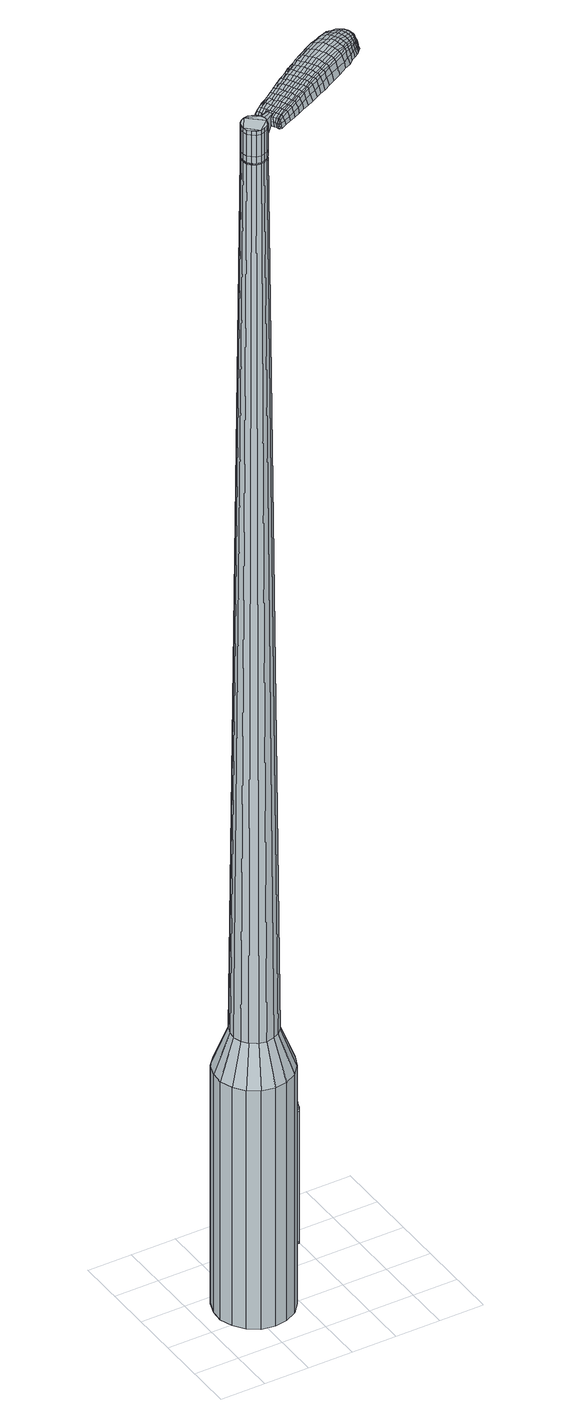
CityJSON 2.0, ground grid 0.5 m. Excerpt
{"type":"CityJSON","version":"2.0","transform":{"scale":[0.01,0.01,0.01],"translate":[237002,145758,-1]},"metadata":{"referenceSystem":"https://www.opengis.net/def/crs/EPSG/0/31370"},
"CityObjects":{
"object1":{"type":"GenericCityObject","attributes":{"cluster":568,"mean_distance_to_centroid":0.32,"new_centroid_x":237002.6,"new_centroid_y":145758.66,"mean_distance_to_camera":12.8,"H1":-0.296,"H2":-27.24,"Z_final":116.54,"cluster2":49,"proj_x":237005.58,"proj_y":145764.3,"id_line":84813,"bearing_l":117.9,"distance":6.38,"orientation":"right","G_obj":27.9},"geometry":[{"type":"MultiSurface","lod":"2","boundaries":[[[0,1,2,3]],[[1,4,5,2]],[[4,6,7,5]],[[6,8,9,7]],[[8,10,11,9]],[[10,12,13,11]],[[12,14,15,13]],[[14,16,17,15]],[[16,18,19,17]],[[18,20,21,19]],[[20,22,23,21]],[[22,24,25,23]],[[24,26,27,25]],[[26,28,29,27]],[[28,30,31,29]],[[30,32,33,31]],[[32,34,35,33]],[[34,0,3,35]],[[36,37,38,39]],[[38,40,41,42]],[[41,43,42]],[[42,44,45,46]],[[45,47,46]],[[46,48,49,50]],[[49,51,50]],[[42,46,50,38]],[[50,52,39,38]],[[53,36,39]],[[2,5,7,35]],[[7,9,11,15]],[[11,13,15]],[[15,17,19,23]],[[19,21,23]],[[23,25,27,31]],[[27,29,31]],[[15,23,31,7]],[[31,33,35,7]],[[3,2,35]],[[1,0,54,55]],[[0,34,56,54]],[[34,32,57,56]],[[32,30,58,57]],[[30,28,59,58]],[[28,26,60,59]],[[26,24,61,60]],[[24,22,62,61]],[[22,20,63,62]],[[20,18,64,63]],[[18,16,65,64]],[[16,14,66,65]],[[14,12,67,66]],[[12,10,68,67]],[[10,8,69,68]],[[8,6,70,69]],[[6,4,71,70]],[[4,1,55,71]],[[55,54,72,73]],[[54,56,74,72]],[[56,57,75,74]],[[57,58,76,75]],[[58,59,77,76]],[[59,60,78,77]],[[60,61,79,78]],[[61,62,80,79]],[[62,63,81,80]],[[63,64,82,81]],[[64,65,83,82]],[[65,66,84,83]],[[66,67,85,84]],[[67,68,86,85]],[[68,69,87,86]],[[69,70,88,87]],[[70,71,89,88]],[[71,55,73,89]],[[72,90,91,92]],[[93,94,90,72]],[[95,96,94,93]],[[97,98,96,95]],[[77,99,98,97]],[[78,100,99,77]],[[101,102,100,78]],[[103,104,102,101]],[[105,106,104,103]],[[107,108,106,105]],[[109,110,108,107]],[[111,112,110,109]],[[113,114,112,111]],[[86,115,114,113]],[[116,117,115,86]],[[118,119,117,116]],[[89,120,119,118]],[[92,91,120,89]],[[121,122,123,124]],[[125,121,124,126]],[[127,125,126,128]],[[129,127,128,130]],[[131,129,130,132]],[[133,131,132,134]],[[135,133,134,136]],[[137,135,136,138]],[[139,137,138,140]],[[141,139,140,142]],[[143,141,142,144]],[[145,143,144,146]],[[147,145,146,148]],[[149,147,148,150]],[[151,149,150,152]],[[153,151,152,154]],[[73,72,92]],[[74,93,72]],[[74,75,95,93]],[[75,76,97,95]],[[76,77,97]],[[79,101,78]],[[79,80,103,101]],[[80,81,105,103]],[[81,82,107,105]],[[82,83,109,107]],[[83,84,111,109]],[[84,85,113,111]],[[85,86,113]],[[87,116,86]],[[87,88,118,116]],[[88,89,118]],[[73,92,89]],[[155,91,90]],[[155,120,91]],[[156,119,120]],[[156,157,117,119]],[[157,115,117]],[[158,114,115]],[[158,159,112,114]],[[159,160,110,112]],[[160,161,108,110]],[[161,162,106,108]],[[162,163,104,106]],[[163,164,102,104]],[[164,100,102]],[[165,98,99]],[[165,166,96,98]],[[166,167,94,96]],[[167,90,94]],[[39,52,153,168]],[[155,90,169,154]],[[53,39,168,122]],[[90,167,123,169]],[[36,53,122,121]],[[167,166,124,123]],[[37,36,121,125]],[[166,165,126,124]],[[38,37,125,127]],[[165,99,128,126]],[[40,38,127,129]],[[99,100,130,128]],[[41,40,129,131]],[[100,164,132,130]],[[43,41,131,133]],[[164,163,134,132]],[[42,43,133,135]],[[163,162,136,134]],[[44,42,135,137]],[[162,161,138,136]],[[45,44,137,139]],[[161,160,140,138]],[[47,45,139,141]],[[160,159,142,140]],[[46,47,141,143]],[[159,158,144,142]],[[48,46,143,145]],[[158,115,146,144]],[[49,48,145,147]],[[115,157,148,146]],[[51,49,147,149]],[[157,156,150,148]],[[50,51,149,151]],[[156,120,152,150]],[[52,50,151,153]],[[120,155,154,152]],[[153,154,170,171]],[[154,169,172,170]],[[169,123,173,172]],[[123,122,174,173]],[[122,168,175,174]],[[168,153,171,175]],[[176,177,178,179]],[[180,176,179,181]],[[176,180,182,183]],[[177,176,183,184]],[[185,186,187,188]],[[189,185,188,190]],[[185,189,191,192]],[[186,185,192,193]],[[194,195,196,197]],[[198,194,197,199]],[[194,198,200,201]],[[195,194,201,202]],[[203,204,205,206]],[[207,203,206,208]],[[203,207,209,210]],[[204,203,210,211]],[[212,213,214,215]],[[216,212,215,217]],[[212,216,218,219]],[[213,212,219,220]],[[221,222,223,224]],[[225,221,224,226]],[[221,225,227,228]],[[222,221,228,229]],[[230,231,232,233]],[[222,230,233,223]],[[230,222,229,234]],[[231,230,234,235]],[[236,237,238,239]],[[231,236,239,232]],[[236,231,235,240]],[[237,236,240,241]],[[242,180,181,243]],[[237,242,243,238]],[[242,237,241,244]],[[180,242,244,182]],[[245,246,247,248]],[[249,245,248,250]],[[245,249,251,252]],[[246,245,252,253]],[[254,255,256,257]],[[246,254,257,247]],[[254,246,253,258]],[[255,254,258,259]],[[260,261,262,263]],[[255,260,263,256]],[[260,255,259,264]],[[261,260,264,265]],[[266,267,268,269]],[[261,266,269,262]],[[266,261,265,270]],[[267,266,270,271]],[[272,177,184,273]],[[267,272,273,268]],[[272,267,271,274]],[[177,272,274,178]],[[275,276,277,278]],[[279,275,278,280]],[[275,279,281,282]],[[276,275,282,283]],[[284,285,286,287]],[[276,284,287,277]],[[284,276,283,288]],[[285,284,288,289]],[[290,291,292,293]],[[285,290,293,286]],[[290,285,289,294]],[[291,290,294,295]],[[296,189,190,297]],[[291,296,297,292]],[[296,291,295,298]],[[189,296,298,191]],[[299,300,301,302]],[[303,299,302,304]],[[299,303,305,306]],[[300,299,306,307]],[[308,309,310,311]],[[300,308,311,301]],[[308,300,307,312]],[[309,308,312,313]],[[314,315,316,317]],[[309,314,317,310]],[[314,309,313,318]],[[315,314,318,319]],[[320,321,322,323]],[[315,320,323,316]],[[320,315,319,324]],[[321,320,324,325]],[[326,186,193,327]],[[321,326,327,322]],[[326,321,325,328]],[[186,326,328,187]],[[329,215,214,330]],[[331,329,330,332]],[[329,331,333,334]],[[215,329,334,217]],[[335,331,332,336]],[[337,335,336,338]],[[335,337,339,340]],[[331,335,340,333]],[[341,337,338,342]],[[343,341,342,344]],[[341,343,345,346]],[[337,341,346,339]],[[347,343,344,348]],[[349,347,348,350]],[[347,349,351,352]],[[343,347,352,345]],[[353,349,350,354]],[[204,353,354,205]],[[353,204,211,355]],[[349,353,355,351]],[[356,357,202,201]],[[358,356,201,200]],[[356,358,359,360]],[[357,356,360,361]],[[362,363,361,360]],[[364,362,360,359]],[[362,364,365,366]],[[363,362,366,367]],[[368,369,367,366]],[[370,368,366,365]],[[368,370,371,372]],[[369,368,372,373]],[[374,375,373,372]],[[376,374,372,371]],[[374,376,209,207]],[[375,374,207,208]],[[377,378,379,380]],[[279,377,380,281]],[[377,279,280,381]],[[378,377,381,382]],[[383,198,199,384]],[[378,383,384,379]],[[383,378,382,385]],[[198,383,385,200]],[[386,387,388,389]],[[225,386,389,227]],[[386,225,226,390]],[[387,386,390,391]],[[392,393,394,395]],[[387,392,395,388]],[[392,387,391,396]],[[393,392,396,397]],[[398,195,202,399]],[[393,398,399,394]],[[398,393,397,400]],[[195,398,400,196]],[[401,402,403,404]],[[183,401,404,184]],[[401,183,182,405]],[[402,401,405,406]],[[407,408,409,410]],[[402,407,410,403]],[[407,402,406,411]],[[408,407,411,412]],[[413,206,205,414]],[[408,413,414,409]],[[413,408,412,415]],[[206,413,415,208]],[[416,417,418,419]],[[188,416,419,190]],[[416,188,187,420]],[[417,416,420,421]],[[422,210,209,423]],[[417,422,423,418]],[[422,417,421,424]],[[210,422,424,211]],[[425,426,427,428]],[[303,425,428,305]],[[425,303,304,429]],[[426,425,429,430]],[[431,216,217,432]],[[426,431,432,427]],[[431,426,430,433]],[[216,431,433,218]],[[434,435,436,437]],[[249,434,437,251]],[[434,249,250,438]],[[435,434,438,439]],[[440,441,442,443]],[[435,440,443,436]],[[440,435,439,444]],[[441,440,444,445]],[[446,213,220,447]],[[441,446,447,442]],[[446,441,445,448]],[[213,446,448,214]],[[449,450,439,438]],[[248,449,438,250]],[[449,248,247,451]],[[450,449,451,452]],[[453,454,445,444]],[[450,453,444,439]],[[453,450,452,455]],[[454,453,455,456]],[[457,330,214,448]],[[454,457,448,445]],[[457,454,456,458]],[[330,457,458,332]],[[459,460,461,462]],[[306,459,462,307]],[[459,306,305,428]],[[460,459,428,427]],[[463,334,333,464]],[[460,463,464,461]],[[463,460,427,432]],[[334,463,432,217]],[[465,466,452,451]],[[257,465,451,247]],[[465,257,256,467]],[[466,465,467,468]],[[469,470,456,455]],[[466,469,455,452]],[[469,466,468,471]],[[470,469,471,472]],[[473,336,332,458]],[[470,473,458,456]],[[473,470,472,474]],[[336,473,474,338]],[[475,476,477,478]],[[312,475,478,313]],[[475,312,307,462]],[[476,475,462,461]],[[479,340,339,480]],[[476,479,480,477]],[[479,476,461,464]],[[340,479,464,333]],[[481,482,468,467]],[[263,481,467,256]],[[481,263,262,483]],[[482,481,483,484]],[[485,486,472,471]],[[482,485,471,468]],[[485,482,484,487]],[[486,485,487,488]],[[489,342,338,474]],[[486,489,474,472]],[[489,486,488,490]],[[342,489,490,344]],[[491,492,493,494]],[[318,491,494,319]],[[491,318,313,478]],[[492,491,478,477]],[[495,346,345,496]],[[492,495,496,493]],[[495,492,477,480]],[[346,495,480,339]],[[497,498,484,483]],[[269,497,483,262]],[[497,269,268,499]],[[498,497,499,500]],[[501,502,488,487]],[[498,501,487,484]],[[501,498,500,503]],[[502,501,503,504]],[[505,348,344,490]],[[502,505,490,488]],[[505,502,504,506]],[[348,505,506,350]],[[507,508,509,510]],[[324,507,510,325]],[[507,324,319,494]],[[508,507,494,493]],[[511,352,351,512]],[[508,511,512,509]],[[511,508,493,496]],[[352,511,496,345]],[[513,514,500,499]],[[273,513,499,268]],[[513,273,184,404]],[[514,513,404,403]],[[515,516,504,503]],[[514,515,503,500]],[[515,514,403,410]],[[516,515,410,409]],[[517,354,350,506]],[[516,517,506,504]],[[517,516,409,414]],[[354,517,414,205]],[[518,519,421,420]],[[328,518,420,187]],[[518,328,325,510]],[[519,518,510,509]],[[520,355,211,424]],[[519,520,424,421]],[[520,519,509,512]],[[355,520,512,351]],[[521,522,382,381]],[[278,521,381,280]],[[521,278,277,523]],[[522,521,523,524]],[[525,358,200,385]],[[522,525,385,382]],[[525,522,524,526]],[[358,525,526,359]],[[527,528,529,530]],[[228,527,530,229]],[[527,228,227,389]],[[528,527,389,388]],[[531,532,533,534]],[[528,531,534,529]],[[531,528,388,395]],[[532,531,395,394]],[[535,357,361,536]],[[532,535,536,533]],[[535,532,394,399]],[[357,535,399,202]],[[537,538,524,523]],[[287,537,523,277]],[[537,287,286,539]],[[538,537,539,540]],[[541,364,359,526]],[[538,541,526,524]],[[541,538,540,542]],[[364,541,542,365]],[[543,544,545,546]],[[234,543,546,235]],[[543,234,229,530]],[[544,543,530,529]],[[547,548,549,550]],[[544,547,550,545]],[[547,544,529,534]],[[548,547,534,533]],[[551,363,367,552]],[[548,551,552,549]],[[551,548,533,536]],[[363,551,536,361]],[[553,554,540,539]],[[293,553,539,286]],[[553,293,292,555]],[[554,553,555,556]],[[557,370,365,542]],[[554,557,542,540]],[[557,554,556,558]],[[370,557,558,371]],[[559,560,561,562]],[[240,559,562,241]],[[559,240,235,546]],[[560,559,546,545]],[[563,564,565,566]],[[560,563,566,561]],[[563,560,545,550]],[[564,563,550,549]],[[567,369,373,568]],[[564,567,568,565]],[[567,564,549,552]],[[369,567,552,367]],[[569,570,556,555]],[[297,569,555,292]],[[569,297,190,419]],[[570,569,419,418]],[[571,376,371,558]],[[570,571,558,556]],[[571,570,418,423]],[[376,571,423,209]],[[572,573,406,405]],[[244,572,405,182]],[[572,244,241,562]],[[573,572,562,561]],[[574,575,412,411]],[[573,574,411,406]],[[574,573,561,566]],[[575,574,566,565]],[[576,375,208,415]],[[575,576,415,412]],[[576,575,565,568]],[[375,576,568,373]],[[577,578,579,580]],[[580,579,581,582]],[[583,581,579,584]],[[584,579,578,585]],[[586,587,588,589]],[[589,588,590,591]],[[592,590,588,593]],[[593,588,587,594]],[[595,596,597,598]],[[598,597,599,600]],[[601,599,597,602]],[[602,597,596,603]],[[604,605,606,607]],[[607,606,608,609]],[[610,608,606,611]],[[611,606,605,612]],[[613,614,615,616]],[[616,615,617,618]],[[619,617,615,620]],[[620,615,614,621]],[[622,623,624,625]],[[625,624,626,627]],[[628,626,624,629]],[[629,624,623,630]],[[631,632,633,634]],[[634,633,623,622]],[[630,623,633,635]],[[635,633,632,636]],[[637,638,639,640]],[[640,639,632,631]],[[636,632,639,641]],[[641,639,638,642]],[[582,581,643,644]],[[644,643,638,637]],[[642,638,643,645]],[[645,643,581,583]],[[646,647,648,649]],[[649,648,650,651]],[[652,650,648,653]],[[653,648,647,654]],[[655,656,657,658]],[[658,657,647,646]],[[654,647,657,659]],[[659,657,656,660]],[[661,662,663,664]],[[664,663,656,655]],[[660,656,663,665]],[[665,663,662,666]],[[667,668,669,670]],[[670,669,662,661]],[[666,662,669,671]],[[671,669,668,672]],[[585,578,673,674]],[[674,673,668,667]],[[672,668,673,675]],[[675,673,578,577]],[[676,677,678,679]],[[679,678,680,681]],[[682,680,678,683]],[[683,678,677,684]],[[685,686,687,688]],[[688,687,677,676]],[[684,677,687,689]],[[689,687,686,690]],[[691,692,693,694]],[[694,693,686,685]],[[690,686,693,695]],[[695,693,692,696]],[[591,590,697,698]],[[698,697,692,691]],[[696,692,697,699]],[[699,697,590,592]],[[700,701,702,703]],[[703,702,704,705]],[[706,704,702,707]],[[707,702,701,708]],[[709,710,711,712]],[[712,711,701,700]],[[708,701,711,713]],[[713,711,710,714]],[[715,716,717,718]],[[718,717,710,709]],[[714,710,717,719]],[[719,717,716,720]],[[721,722,723,724]],[[724,723,716,715]],[[720,716,723,725]],[[725,723,722,726]],[[594,587,727,728]],[[728,727,722,721]],[[726,722,727,729]],[[729,727,587,586]],[[613,616,730,731]],[[731,730,732,733]],[[734,732,730,735]],[[735,730,616,618]],[[733,732,736,737]],[[737,736,738,739]],[[740,738,736,741]],[[741,736,732,734]],[[739,738,742,743]],[[743,742,744,745]],[[746,744,742,747]],[[747,742,738,740]],[[745,744,748,749]],[[749,748,750,751]],[[752,750,748,753]],[[753,748,744,746]],[[751,750,754,755]],[[755,754,605,604]],[[612,605,754,756]],[[756,754,750,752]],[[603,757,758,602]],[[602,758,759,601]],[[760,759,758,761]],[[761,758,757,762]],[[762,763,764,761]],[[761,764,765,760]],[[766,765,764,767]],[[767,764,763,768]],[[768,769,770,767]],[[767,770,771,766]],[[772,771,770,773]],[[773,770,769,774]],[[774,775,776,773]],[[773,776,777,772]],[[610,777,776,608]],[[608,776,775,609]],[[778,779,780,781]],[[781,780,680,682]],[[681,680,780,782]],[[782,780,779,783]],[[600,599,784,785]],[[785,784,779,778]],[[783,779,784,786]],[[786,784,599,601]],[[787,788,789,790]],[[790,789,626,628]],[[627,626,789,791]],[[791,789,788,792]],[[793,794,795,796]],[[796,795,788,787]],[[792,788,795,797]],[[797,795,794,798]],[[603,596,799,800]],[[800,799,794,793]],[[798,794,799,801]],[[801,799,596,595]],[[802,803,804,805]],[[805,804,584,585]],[[583,584,804,806]],[[806,804,803,807]],[[808,809,810,811]],[[811,810,803,802]],[[807,803,810,812]],[[812,810,809,813]],[[604,607,814,815]],[[815,814,809,808]],[[813,809,814,816]],[[816,814,607,609]],[[817,818,819,820]],[[820,819,589,591]],[[586,589,819,821]],[[821,819,818,822]],[[610,611,823,824]],[[824,823,818,817]],[[822,818,823,825]],[[825,823,611,612]],[[826,827,828,829]],[[829,828,704,706]],[[705,704,828,830]],[[830,828,827,831]],[[618,617,832,833]],[[833,832,827,826]],[[831,827,832,834]],[[834,832,617,619]],[[835,836,837,838]],[[838,837,650,652]],[[651,650,837,839]],[[839,837,836,840]],[[841,842,843,844]],[[844,843,836,835]],[[840,836,843,845]],[[845,843,842,846]],[[621,614,847,848]],[[848,847,842,841]],[[846,842,847,849]],[[849,847,614,613]],[[840,850,851,839]],[[839,851,649,651]],[[646,649,851,852]],[[852,851,850,853]],[[846,854,855,845]],[[845,855,850,840]],[[853,850,855,856]],[[856,855,854,857]],[[613,731,858,849]],[[849,858,854,846]],[[857,854,858,859]],[[859,858,731,733]],[[860,861,862,863]],[[863,862,707,708]],[[706,707,862,829]],[[829,862,861,826]],[[734,735,864,865]],[[865,864,861,860]],[[826,861,864,833]],[[833,864,735,618]],[[853,866,867,852]],[[852,867,658,646]],[[655,658,867,868]],[[867,866,868]],[[857,869,870,856]],[[856,870,866,853]],[[868,866,870,871]],[[871,870,869,872]],[[733,737,873,859]],[[859,873,869,857]],[[872,869,873,874]],[[874,873,737,739]],[[875,876,877,878]],[[878,877,713,714]],[[708,713,877,863]],[[863,877,876,860]],[[740,741,879,880]],[[880,879,876,875]],[[860,876,879,865]],[[865,879,741,734]],[[881,882,868]],[[868,882,664,655]],[[661,664,882,883]],[[883,882,881,884]],[[872,885,886,871]],[[871,886,881,868]],[[884,881,886,887]],[[887,886,885,888]],[[739,743,889,874]],[[874,889,885,872]],[[888,885,889,890]],[[890,889,743,745]],[[891,892,893,894]],[[894,893,719,720]],[[714,719,893,878]],[[878,893,892,875]],[[746,747,895,896]],[[896,895,892,891]],[[875,892,895,880]],[[880,895,747,740]],[[884,897,898,883]],[[883,898,670,661]],[[667,670,898,899]],[[899,898,897,900]],[[888,901,902,887]],[[887,902,897,884]],[[900,897,902,903]],[[903,902,901,904]],[[745,749,905,890]],[[890,905,901,888]],[[904,901,905,906]],[[906,905,749,751]],[[907,908,909,910]],[[910,909,725,726]],[[720,725,909,894]],[[894,909,908,891]],[[752,753,911,912]],[[912,911,908,907]],[[891,908,911,896]],[[896,911,753,746]],[[900,913,914,899]],[[899,914,674,667]],[[585,674,914,805]],[[805,914,913,802]],[[904,915,916,903]],[[903,916,913,900]],[[802,913,916,811]],[[811,916,915,808]],[[751,755,917,906]],[[906,917,915,904]],[[808,915,917,815]],[[815,917,755,604]],[[822,918,919,821]],[[821,919,729,586]],[[726,729,919,910]],[[910,919,918,907]],[[612,756,920,825]],[[825,920,918,822]],[[907,918,920,912]],[[912,920,756,752]],[[783,921,922,782]],[[782,922,679,681]],[[676,679,922,923]],[[923,922,921,924]],[[601,759,925,786]],[[786,925,921,783]],[[924,921,925,926]],[[926,925,759,760]],[[927,928,929,930]],[[930,929,629,630]],[[628,629,929,790]],[[790,929,928,787]],[[931,932,933,934]],[[934,933,928,927]],[[787,928,933,796]],[[796,933,932,793]],[[762,757,935,936]],[[936,935,932,931]],[[793,932,935,800]],[[800,935,757,603]],[[924,937,938,923]],[[923,938,688,676]],[[685,688,938,939]],[[939,938,937,940]],[[760,765,941,926]],[[926,941,937,924]],[[940,937,941,942]],[[942,941,765,766]],[[943,944,945,946]],[[946,945,635,636]],[[630,635,945,930]],[[930,945,944,927]],[[947,948,949,950]],[[950,949,944,943]],[[927,944,949,934]],[[934,949,948,931]],[[768,763,951,952]],[[952,951,948,947]],[[931,948,951,936]],[[936,951,763,762]],[[940,953,954,939]],[[939,954,694,685]],[[691,694,954,955]],[[955,954,953,956]],[[766,771,957,942]],[[942,957,953,940]],[[956,953,957,958]],[[958,957,771,772]],[[959,960,961,962]],[[962,961,641,642]],[[636,641,961,946]],[[946,961,960,943]],[[963,964,965,966]],[[966,965,960,959]],[[943,960,965,950]],[[950,965,964,947]],[[774,769,967,968]],[[968,967,964,963]],[[947,964,967,952]],[[952,967,769,768]],[[956,969,970,955]],[[955,970,698,691]],[[591,698,970,820]],[[820,970,969,817]],[[772,777,971,958]],[[958,971,969,956]],[[817,969,971,824]],[[824,971,777,610]],[[807,972,973,806]],[[806,973,645,583]],[[642,645,973,962]],[[962,973,972,959]],[[813,974,975,812]],[[812,975,972,807]],[[959,972,975,966]],[[966,975,974,963]],[[609,775,976,816]],[[816,976,974,813]],[[963,974,976,968]],[[968,976,775,774]],[[577,580,179,178]],[[580,582,181,179]],[[592,593,192,191]],[[593,594,193,192]],[[595,598,197,196]],[[598,600,199,197]],[[619,620,219,218]],[[620,621,220,219]],[[622,625,224,223]],[[625,627,226,224]],[[631,634,233,232]],[[634,622,223,233]],[[637,640,239,238]],[[640,631,232,239]],[[582,644,243,181]],[[644,637,238,243]],[[652,653,252,251]],[[653,654,253,252]],[[654,659,258,253]],[[659,660,259,258]],[[660,665,264,259]],[[665,666,265,264]],[[666,671,270,265]],[[671,672,271,270]],[[672,675,274,271]],[[675,577,178,274]],[[682,683,282,281]],[[683,684,283,282]],[[684,689,288,283]],[[689,690,289,288]],[[690,695,294,289]],[[695,696,295,294]],[[696,699,298,295]],[[699,592,191,298]],[[700,703,302,301]],[[703,705,304,302]],[[709,712,311,310]],[[712,700,301,311]],[[715,718,317,316]],[[718,709,310,317]],[[721,724,323,322]],[[724,715,316,323]],[[594,728,327,193]],[[728,721,322,327]],[[778,781,380,379]],[[781,682,281,380]],[[600,785,384,199]],[[785,778,379,384]],[[627,791,390,226]],[[791,792,391,390]],[[792,797,396,391]],[[797,798,397,396]],[[798,801,400,397]],[[801,595,196,400]],[[705,830,429,304]],[[830,831,430,429]],[[831,834,433,430]],[[834,619,218,433]],[[835,838,437,436]],[[838,652,251,437]],[[841,844,443,442]],[[844,835,436,443]],[[621,848,447,220]],[[848,841,442,447]],[[977,978,979,980]],[[981,982,980,979]],[[983,984,985,986]],[[987,988,989,990]],[[978,991,992,979]],[[993,981,979,992]],[[994,983,986,995]],[[996,997,988,987]],[[991,998,999,992]],[[999,1000,993,992]],[[1001,994,995,1002]],[[1003,997,996,1004]],[[998,1005,1006,999]],[[1006,1007,1000,999]],[[1008,1001,1002,1009]],[[1010,1003,1004,1011]],[[1012,1013,1014,1015]],[[1016,1017,1013,1012]],[[1016,1018,1019,1017]],[[1018,1020,1021,1019]],[[1022,1023,1024,1025]],[[1026,1027,1023,1022]],[[1028,1029,1027,1026]],[[1030,1031,1029,1028]],[[1025,1014,1013,1022]],[[1022,1013,1017,1026]],[[1017,1019,1028,1026]],[[1019,1021,1030,1028]],[[986,985,982,981]],[[995,986,981,993]],[[1000,1002,995,993]],[[1007,1009,1002,1000]],[[987,990,984,983]],[[996,987,983,994]],[[1004,996,994,1001]],[[1011,1004,1001,1008]],[[988,1012,1015,989]],[[997,1016,1012,988]],[[1018,1016,997,1003]],[[1020,1018,1003,1010]],[[1032,1033,1034,1035]],[[1034,1036,1037,1038]],[[1034,1038,1039,1040]],[[1034,1040,1035]],[[1041,1032,1035,1042]],[[1043,1042,1035,1044]],[[1045,1044,1035]],[[1046,1034,1033,1047]],[[1048,1046,1047,1049]],[[1050,1048,1049,1051]],[[1052,1050,1051,1053]],[[1054,1052,1053,1055]],[[1055,1056,1057,1058]],[[1055,1058,1059,1060]],[[1055,1060,1061,1062]],[[1061,1063,1064,1065]],[[1061,1065,1066,1067]],[[1061,1067,1062]],[[1055,1062,1054]],[[1068,1069,1033,1032]],[[1070,1071,1036,1034]],[[1072,1073,1045,1035]],[[1069,1074,1047,1033]],[[1075,1070,1034,1046]],[[1074,1076,1049,1047]],[[1077,1075,1046,1048]],[[1076,1078,1051,1049]],[[1079,1077,1048,1050]],[[1078,1080,1053,1051]],[[1081,1079,1050,1052]],[[1080,1082,1055,1053]],[[1083,1081,1052,1054]],[[1082,1084,1056,1055]],[[1085,1086,1063,1061]],[[1087,1083,1054,1062]],[[1057,1056,1084,1088]],[[1058,1057,1088,1089]],[[1059,1058,1089,1090]],[[1060,1059,1090,1091]],[[1061,1060,1091,1085]],[[1092,1068,1032,1041]],[[1093,1092,1041,1042]],[[1094,1093,1042,1043]],[[1095,1094,1043,1044]],[[1073,1095,1044,1045]],[[1037,1036,1071,1096]],[[1064,1063,1086,1097]],[[1038,1037,1096,1098]],[[1039,1038,1098,1099]],[[1040,1039,1099,1100]],[[1035,1040,1100,1072]],[[1065,1064,1097,1101]],[[1066,1065,1101,1102]],[[1067,1066,1102,1103]],[[1062,1067,1103,1087]]]}]}
},
"vertices":[
[98,88,384],[102,74,384],[102,74,96],[98,88,96],[102,60,384],[102,60,96],[96,46,384],[96,46,96],[86,35,384],[86,35,96],[73,28,384],[73,28,96],[59,26,384],[59,26,96],[44,29,384],[44,29,96],[32,37,384],[32,37,96],[23,49,384],[23,49,96],[18,63,384],[18,63,96],[19,77,384],[19,77,96],[24,91,384],[24,91,96],[34,102,384],[34,102,96],[47,109,384],[47,109,96],[62,111,384],[62,111,96],[76,108,384],[76,108,96],[89,100,384],[89,100,96],[65,81,1524],[61,82,1524],[56,81,1524],[72,75,1524],[52,79,1524],[49,76,1524],[47,67,1524],[47,71,1524],[48,62,1524],[51,59,1524],[60,55,1524],[55,56,1524],[64,56,1524],[69,58,1524],[73,66,1524],[72,61,1524],[74,70,1524],[69,79,1524],[83,80,429],[85,72,429],[77,87,429],[70,92,429],[61,94,429],[53,92,429],[45,88,429],[39,82,429],[36,74,429],[35,65,429],[38,57,429],[43,50,429],[51,45,429],[59,43,429],[68,45,429],[76,49,429],[82,55,429],[85,63,429],[72,75,1483],[74,70,1483],[69,79,1483],[65,81,1483],[61,82,1483],[56,81,1483],[52,79,1483],[49,76,1483],[47,71,1483],[47,67,1483],[48,62,1483],[51,59,1483],[55,56,1483],[60,55,1483],[64,56,1483],[69,58,1483],[72,61,1483],[73,66,1483],[72,75,1485],[73,70,1485],[73,70,1483],[69,78,1483],[69,78,1485],[65,80,1483],[65,80,1485],[61,81,1483],[61,81,1485],[56,81,1485],[52,79,1485],[49,75,1483],[49,75,1485],[48,71,1483],[48,71,1485],[48,67,1483],[48,67,1485],[49,63,1483],[49,63,1485],[52,59,1483],[52,59,1485],[55,57,1483],[55,57,1485],[60,56,1483],[60,56,1485],[64,56,1485],[68,58,1483],[68,58,1485],[71,62,1483],[71,62,1485],[73,66,1485],[65,81,1519],[69,79,1519],[69,79,1493],[65,81,1493],[61,82,1519],[61,82,1493],[56,81,1519],[56,81,1493],[52,79,1519],[52,79,1493],[49,76,1519],[49,76,1493],[47,71,1519],[47,71,1493],[47,67,1519],[47,67,1493],[48,62,1519],[48,62,1493],[51,59,1519],[51,59,1493],[55,56,1519],[55,56,1493],[60,55,1519],[60,55,1493],[64,56,1519],[64,56,1493],[69,58,1519],[69,58,1493],[72,61,1519],[72,61,1493],[73,66,1519],[73,66,1493],[74,70,1519],[74,70,1493],[74,70,1485],[72,61,1485],[69,58,1485],[60,55,1485],[55,56,1485],[51,59,1485],[48,62,1485],[47,67,1485],[47,71,1485],[49,76,1485],[61,82,1485],[65,81,1485],[69,79,1485],[72,75,1519],[72,75,1493],[90,81,1513],[90,81,1518],[89,84,1513],[87,86,1513],[87,86,1518],[89,84,1518],[163,101,1519],[157,98,1518],[159,97,1509],[165,100,1510],[171,105,1519],[173,104,1510],[169,106,1526],[162,102,1525],[155,99,1525],[145,135,1519],[139,132,1518],[139,130,1525],[145,133,1525],[153,139,1519],[153,138,1526],[153,141,1510],[146,137,1510],[140,134,1509],[218,154,1519],[220,151,1519],[221,151,1513],[219,154,1513],[216,157,1519],[216,158,1513],[214,156,1524],[217,153,1524],[219,150,1524],[153,119,1530],[147,116,1529],[148,113,1529],[155,116,1530],[161,124,1531],[163,121,1531],[159,127,1530],[151,122,1530],[145,119,1529],[82,81,1512],[83,79,1512],[84,80,1517],[83,82,1517],[80,84,1512],[82,84,1517],[81,85,1506],[83,82,1506],[84,79,1506],[215,130,1519],[212,128,1519],[214,127,1512],[216,129,1512],[217,132,1518],[218,131,1512],[216,132,1522],[214,131,1523],[211,129,1524],[208,125,1519],[204,122,1519],[205,122,1512],[210,125,1512],[207,126,1524],[202,123,1525],[198,119,1519],[192,115,1519],[193,115,1511],[200,118,1511],[197,120,1526],[190,116,1526],[181,110,1519],[183,109,1510],[180,111,1526],[96,70,1513],[103,73,1513],[102,74,1518],[95,71,1517],[91,68,1512],[91,69,1516],[92,68,1506],[97,70,1507],[104,73,1507],[110,76,1514],[117,79,1515],[115,80,1520],[109,77,1519],[111,76,1507],[118,79,1507],[124,83,1515],[130,86,1516],[129,87,1522],[122,83,1521],[125,82,1508],[132,85,1508],[137,89,1517],[144,92,1517],[142,93,1524],[136,90,1523],[139,88,1508],[146,91,1509],[150,95,1518],[149,96,1524],[152,94,1509],[199,162,1519],[196,161,1519],[196,159,1524],[199,161,1523],[201,162,1518],[201,161,1522],[202,164,1512],[199,163,1512],[196,162,1512],[191,159,1519],[186,157,1519],[186,155,1525],[192,157,1524],[192,161,1512],[186,158,1512],[181,154,1519],[174,150,1519],[174,149,1526],[181,152,1526],[181,156,1511],[174,152,1511],[163,145,1519],[163,143,1526],[164,147,1510],[82,97,1513],[89,101,1513],[89,102,1507],[82,98,1507],[77,94,1512],[78,95,1506],[79,94,1516],[82,96,1517],[88,100,1518],[95,105,1514],[101,109,1515],[102,110,1507],[95,106,1507],[95,103,1519],[101,107,1520],[108,113,1515],[114,117,1516],[115,118,1508],[108,114,1508],[108,111,1521],[114,115,1522],[121,120,1517],[127,124,1517],[127,126,1509],[121,122,1508],[120,119,1523],[127,122,1524],[133,128,1518],[134,130,1509],[133,126,1524],[88,84,1519],[89,82,1519],[94,88,1520],[95,85,1520],[93,90,1520],[86,87,1519],[101,91,1522],[102,89,1522],[107,95,1523],[109,92,1523],[106,98,1523],[99,94,1521],[114,98,1524],[115,96,1524],[121,102,1525],[122,99,1525],[119,105,1525],[113,101,1524],[127,105,1526],[128,103,1526],[134,109,1527],[135,106,1527],[132,112,1527],[126,108,1526],[140,112,1528],[142,109,1528],[138,115,1528],[214,152,1527],[216,149,1527],[212,155,1526],[208,153,1527],[210,150,1528],[212,146,1528],[205,147,1529],[206,143,1529],[202,150,1528],[196,147,1530],[198,143,1530],[200,140,1530],[192,140,1531],[194,137,1531],[190,143,1530],[182,139,1531],[184,136,1531],[185,132,1531],[172,130,1531],[174,126,1531],[170,133,1531],[204,163,1518],[207,162,1519],[207,163,1513],[204,164,1513],[203,161,1523],[206,161,1523],[211,160,1519],[212,161,1513],[210,159,1524],[218,133,1518],[219,136,1518],[218,136,1523],[217,133,1523],[220,133,1513],[221,136,1513],[221,139,1519],[221,143,1519],[220,143,1524],[219,139,1523],[222,139,1513],[222,143,1513],[221,147,1519],[220,146,1524],[222,147,1513],[161,103,1528],[160,105,1528],[154,102,1528],[154,100,1527],[169,107,1528],[168,109,1529],[159,107,1529],[158,110,1530],[151,107,1529],[152,104,1528],[167,111,1529],[166,114,1530],[156,113,1530],[150,110,1529],[164,117,1531],[146,132,1528],[147,130,1529],[155,134,1529],[153,136,1528],[140,128,1527],[141,126,1528],[149,126,1529],[157,131,1530],[143,123,1528],[76,92,1512],[77,90,1512],[79,90,1517],[78,92,1517],[77,93,1506],[78,91,1506],[79,87,1512],[80,87,1517],[79,88,1506],[89,68,1512],[88,70,1512],[89,69,1506],[90,68,1506],[89,69,1517],[89,71,1517],[87,72,1512],[86,74,1512],[87,74,1506],[88,72,1506],[88,73,1517],[86,75,1517],[84,77,1512],[85,77,1506],[85,77,1517],[94,72,1519],[94,73,1519],[101,75,1520],[100,76,1520],[92,75,1519],[91,78,1519],[99,79,1520],[98,81,1520],[90,80,1519],[97,83,1520],[82,95,1519],[83,93,1519],[90,97,1520],[89,98,1520],[85,90,1519],[91,94,1520],[108,78,1521],[107,80,1521],[115,81,1522],[114,83,1522],[106,82,1521],[105,84,1521],[113,85,1522],[111,87,1523],[103,87,1522],[110,90,1523],[95,102,1521],[96,100,1521],[103,104,1522],[102,106,1522],[98,97,1521],[104,101,1522],[121,85,1523],[120,86,1523],[128,88,1524],[127,89,1524],[119,88,1523],[118,91,1524],[126,92,1525],[125,94,1525],[117,93,1524],[123,97,1525],[108,110,1523],[109,108,1523],[116,111,1524],[114,113,1524],[111,105,1524],[117,108,1525],[135,91,1525],[134,92,1525],[141,94,1526],[140,96,1526],[133,95,1526],[131,97,1526],[139,98,1527],[138,101,1527],[130,100,1526],[136,103,1527],[121,117,1525],[122,115,1525],[128,119,1526],[127,121,1526],[124,112,1526],[130,116,1527],[148,97,1527],[147,99,1527],[146,101,1527],[144,104,1528],[143,107,1528],[133,125,1527],[135,123,1527],[136,119,1528],[201,160,1525],[204,159,1525],[198,159,1526],[200,158,1526],[208,158,1526],[204,156,1527],[215,132,1525],[216,135,1525],[213,133,1526],[212,130,1525],[217,138,1525],[217,141,1526],[214,139,1527],[213,136,1526],[217,145,1526],[213,143,1527],[193,157,1526],[195,156,1527],[187,154,1527],[189,153,1528],[199,153,1528],[193,150,1529],[207,128,1526],[208,130,1527],[203,127,1528],[202,125,1527],[208,133,1527],[208,136,1528],[202,133,1529],[203,130,1528],[208,140,1528],[201,137,1530],[182,151,1528],[183,150,1529],[174,148,1528],[176,146,1529],[186,147,1529],[179,143,1530],[197,122,1528],[197,124,1528],[189,120,1529],[190,118,1528],[197,126,1529],[196,130,1530],[188,126,1530],[189,122,1530],[195,133,1530],[187,129,1531],[164,142,1529],[165,140,1529],[168,137,1530],[179,112,1528],[179,114,1529],[178,117,1530],[177,120,1530],[176,123,1531],[158,99,1509],[156,100,1518],[162,103,1518],[164,102,1509],[170,107,1519],[172,106,1510],[169,107,1525],[161,104,1525],[155,101,1525],[140,128,1525],[140,130,1518],[146,133,1518],[146,132,1525],[154,138,1519],[154,136,1525],[154,140,1510],[147,135,1509],[141,132,1509],[219,150,1513],[218,150,1519],[217,153,1519],[217,153,1513],[214,155,1519],[215,156,1513],[213,155,1524],[215,152,1524],[217,149,1524],[148,113,1528],[147,116,1528],[153,119,1529],[155,117,1529],[161,124,1529],[163,121,1529],[160,127,1529],[152,122,1529],[145,119,1528],[86,80,1516],[85,80,1512],[84,82,1512],[85,83,1516],[82,85,1512],[83,85,1516],[83,86,1506],[85,83,1506],[86,80,1506],[213,129,1512],[211,130,1519],[214,131,1518],[215,131,1512],[215,133,1518],[217,132,1512],[214,133,1522],[213,132,1523],[210,130,1523],[204,123,1512],[202,124,1519],[207,127,1519],[209,126,1512],[206,128,1524],[201,125,1525],[192,116,1511],[191,117,1519],[197,121,1519],[199,120,1511],[196,122,1525],[189,118,1526],[181,112,1519],[182,111,1510],[179,113,1526],[101,76,1518],[102,75,1513],[95,72,1513],[95,73,1517],[91,70,1512],[91,71,1515],[92,70,1506],[97,72,1506],[104,75,1507],[115,82,1520],[116,81,1514],[109,78,1514],[108,79,1519],[111,78,1507],[118,81,1507],[128,88,1522],[130,87,1516],[123,84,1515],[122,85,1521],[124,84,1508],[131,87,1508],[142,95,1523],[143,94,1517],[136,91,1516],[135,91,1522],[138,90,1508],[145,93,1508],[150,97,1517],[148,98,1524],[151,96,1509],[197,158,1523],[196,159,1519],[199,160,1518],[200,159,1523],[201,160,1518],[201,159,1522],[202,162,1512],[200,162,1512],[197,160,1512],[187,153,1525],[187,155,1519],[192,157,1519],[192,156,1524],[192,159,1512],[187,156,1512],[174,147,1526],[174,149,1519],[181,152,1519],[181,151,1525],[182,154,1511],[175,151,1511],[164,143,1519],[164,142,1526],[165,145,1510],[90,101,1507],[90,99,1513],[83,95,1513],[84,97,1506],[79,93,1512],[79,94,1506],[80,92,1515],[83,94,1517],[90,98,1518],[103,109,1507],[103,107,1514],[96,103,1514],[96,105,1507],[96,102,1519],[102,106,1520],[116,117,1508],[115,115,1516],[109,111,1515],[109,113,1508],[109,109,1521],[115,113,1522],[128,124,1508],[128,122,1517],[122,119,1516],[122,121,1508],[122,117,1522],[128,121,1523],[134,126,1517],[135,128,1509],[134,124,1524],[89,85,1518],[90,83,1518],[95,88,1519],[96,86,1519],[93,91,1519],[87,87,1518],[101,92,1520],[103,89,1520],[108,95,1521],[109,93,1521],[107,98,1521],[100,94,1520],[115,99,1523],[116,96,1523],[121,102,1524],[122,100,1524],[120,105,1524],[113,101,1523],[128,106,1525],[129,103,1525],[134,109,1526],[135,106,1526],[133,112,1526],[126,108,1525],[141,112,1527],[142,110,1527],[139,115,1527],[215,148,1526],[213,151,1526],[211,154,1525],[207,152,1526],[210,149,1526],[211,146,1526],[206,143,1528],[204,146,1528],[202,149,1527],[196,146,1528],[198,143,1529],[200,140,1529],[193,137,1530],[192,140,1530],[189,143,1529],[182,139,1530],[184,135,1530],[185,132,1530],[174,127,1530],[173,130,1530],[171,133,1530],[206,161,1513],[206,160,1518],[203,160,1518],[203,162,1512],[203,159,1523],[205,159,1523],[210,158,1519],[211,159,1513],[209,157,1523],[216,136,1523],[217,136,1518],[216,134,1518],[215,134,1523],[218,134,1512],[219,136,1512],[218,143,1523],[219,143,1519],[218,140,1519],[217,139,1523],[219,139,1513],[220,143,1513],[219,147,1519],[218,146,1524],[220,147,1513],[154,103,1527],[160,106,1527],[160,104,1527],[154,101,1526],[168,108,1527],[168,109,1528],[151,108,1528],[158,111,1528],[159,108,1528],[152,105,1527],[167,112,1528],[166,115,1529],[156,114,1529],[150,110,1528],[164,118,1529],[155,134,1528],[148,129,1527],[147,131,1527],[154,135,1527],[141,127,1526],[141,126,1527],[150,126,1528],[157,130,1528],[143,123,1527],[80,91,1516],[79,91,1512],[78,92,1512],[80,92,1516],[79,93,1506],[80,92,1506],[81,88,1512],[82,88,1516],[81,89,1506],[91,71,1506],[90,71,1512],[90,70,1512],[91,70,1506],[91,71,1516],[90,72,1516],[89,75,1506],[88,75,1512],[89,73,1512],[90,73,1506],[89,74,1516],[88,76,1516],[86,78,1512],[87,78,1506],[87,78,1516],[94,74,1518],[95,73,1518],[101,76,1519],[101,77,1519],[92,78,1518],[93,76,1518],[100,79,1519],[98,81,1519],[91,80,1518],[97,83,1519],[90,97,1519],[84,93,1518],[84,94,1518],[90,98,1519],[86,90,1518],[92,94,1519],[107,80,1520],[108,79,1520],[114,83,1521],[105,85,1520],[106,82,1520],[113,85,1521],[112,88,1521],[104,87,1520],[110,90,1521],[103,104,1521],[97,100,1520],[96,101,1520],[103,105,1521],[98,97,1520],[105,101,1521],[121,87,1522],[121,86,1522],[128,89,1523],[127,90,1523],[118,91,1522],[120,89,1522],[126,92,1523],[125,95,1524],[117,94,1523],[124,97,1524],[116,111,1523],[110,108,1522],[109,109,1522],[115,113,1523],[111,105,1522],[118,108,1523],[134,93,1524],[134,92,1524],[141,95,1525],[141,96,1525],[132,98,1525],[133,95,1524],[139,99,1525],[138,101,1526],[130,100,1525],[137,104,1526],[129,119,1525],[123,115,1524],[122,116,1524],[128,120,1525],[124,112,1524],[131,115,1525],[147,99,1526],[148,98,1526],[145,104,1527],[146,102,1526],[143,107,1527],[135,122,1526],[134,124,1526],[137,119,1526],[203,158,1524],[201,158,1524],[198,157,1525],[200,157,1525],[207,156,1525],[204,155,1525],[212,133,1525],[214,135,1524],[213,133,1524],[210,132,1525],[213,140,1526],[216,142,1525],[215,138,1524],[212,136,1525],[216,145,1525],[212,143,1526],[195,155,1526],[193,155,1526],[188,153,1526],[189,152,1527],[198,152,1526],[192,149,1527],[202,127,1527],[207,130,1526],[206,129,1526],[201,126,1526],[201,133,1528],[207,137,1527],[207,133,1526],[202,130,1527],[207,140,1527],[201,137,1528],[184,149,1527],[182,150,1527],[175,146,1527],[176,145,1528],[186,146,1528],[179,142,1529],[189,120,1528],[196,124,1527],[196,123,1527],[189,119,1527],[188,126,1529],[195,130,1529],[196,127,1528],[189,123,1528],[195,133,1529],[187,129,1530],[166,140,1528],[165,141,1528],[168,136,1529],[178,115,1528],[179,114,1528],[177,121,1529],[178,118,1529],[176,124,1530],[92,69,1508],[88,75,1508],[118,90,1509],[121,83,1509],[137,99,1510],[141,92,1510],[172,117,1512],[177,109,1512],[161,100,1511],[156,109,1511],[188,125,1513],[200,132,1514],[204,124,1514],[193,117,1513],[85,81,1508],[114,97,1509],[133,107,1510],[168,125,1512],[152,117,1511],[184,134,1513],[196,140,1514],[82,87,1508],[110,104,1509],[129,114,1510],[164,133,1512],[148,125,1511],[192,148,1514],[180,142,1513],[79,93,1508],[107,111,1509],[125,122,1510],[159,142,1512],[143,133,1511],[188,156,1514],[175,150,1513],[212,139,1514],[215,142,1514],[219,136,1514],[216,131,1514],[208,146,1514],[212,148,1514],[204,154,1514],[209,155,1514],[200,161,1514],[205,161,1514],[218,147,1515],[219,151,1515],[220,150,1515],[220,143,1515],[216,151,1515],[219,152,1515],[214,155,1515],[218,153,1515],[212,158,1515],[218,154,1515],[59,112,334],[63,112,334],[63,112,165],[49,110,171],[59,112,165],[55,111,165],[52,111,166],[50,111,167],[49,110,169],[55,111,334],[52,111,333],[50,111,332],[49,110,331],[49,110,328],[77,109,165],[77,109,334],[90,101,165],[90,101,334],[99,89,165],[99,89,334],[104,75,165],[104,75,334],[103,60,165],[103,60,334],[102,56,334],[100,52,334],[99,49,333],[99,48,332],[98,46,331],[98,46,328],[102,56,165],[98,46,171],[98,46,169],[99,48,167],[99,49,166],[100,52,165],[59,109,334],[63,109,334],[63,109,165],[59,109,165],[49,108,171],[49,108,328],[76,106,334],[76,106,165],[88,99,334],[88,99,165],[96,88,334],[96,88,165],[101,74,334],[101,74,165],[101,60,334],[101,60,165],[99,57,334],[95,47,328],[95,47,171],[99,57,165],[98,53,334],[97,51,333],[96,49,332],[96,48,331],[56,108,334],[53,108,333],[51,108,332],[49,108,331],[56,108,165],[96,48,169],[53,108,166],[51,108,167],[49,108,169],[96,49,167],[97,51,166],[98,53,165]
]}
